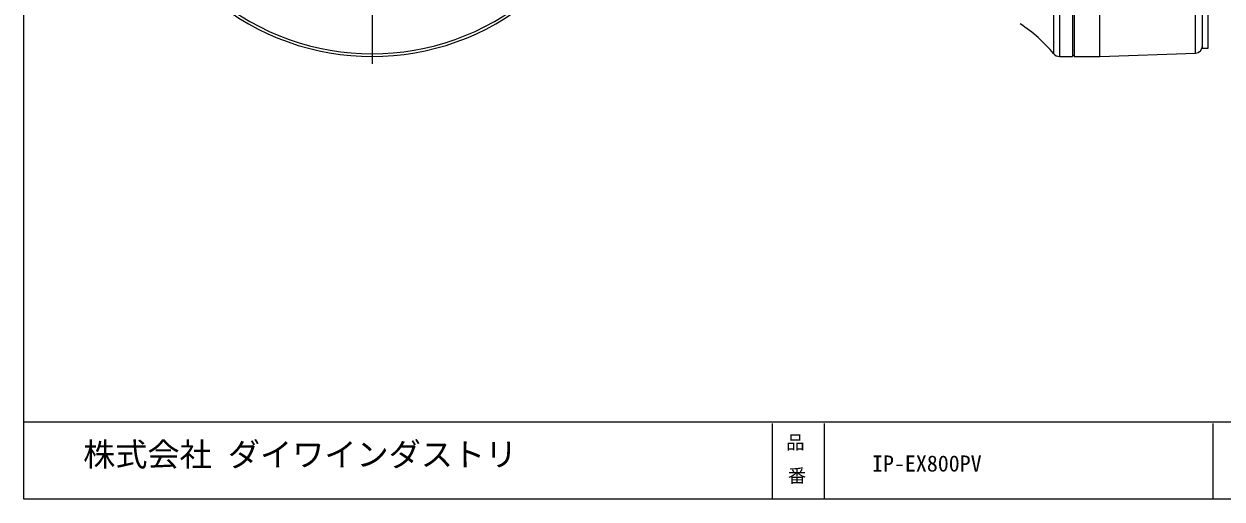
# Model space of a CAD drawing. Units: millimetres on the paper, scale 1:2. Extents: x -142 to 142, y -95 to 95.
# Drawn here: x -141.8 to 21.8, y -94.8 to -30 of the extents above; entities that cross this region are included whole.
import ezdxf
from ezdxf.enums import TextEntityAlignment as Align

# ---------------------------------------------------------------- set-up
doc = ezdxf.new("R2010")
doc.units = ezdxf.units.MM
for name, color, linetype in [('0-0_0', 4, 'Continuous'), ('0-1_外形線', 7, 'Continuous'), ('0-3_枠', 7, 'Continuous'), ('0-5_レイヤー_1_0', 7, 'Continuous')]:
    doc.layers.add(name, color=color, linetype=linetype)
doc.styles.add('ＭＳ ゴシック', font='')
doc.styles.get('ＭＳ ゴシック').set_extended_font_data('MS Gothic')

msp = doc.modelspace()

# ---------------------------------------------------------------- linework, layer by layer
at = {"layer": '0-0_0'}
for p, q in [((1.323, 33.84), (1.323, -34.415)), ((1.573, 33.84), (1.573, -34.415)), ((5.073, -34.415), (5.073, 33.84)), ((-94.27, -2.288), (-94.27, -35.415)), ((18.108, -33.96), (18.108, -3.333)), ((19.073, -33.288), (19.073, -4.413)), ((19.873, -33.288), (19.873, -4.413)), ((-1.22, -34.051), (-1.22, -26.207)), ((-0.447, -26.476), (-0.447, -34.415)), ((1.323, -34.288), (1.573, -34.288)), ((5.073, -34.415), (18.108, -33.96)), ((19.073, -33.288), (19.873, -33.288)), ((-0.447, -34.415), (1.323, -34.415)), ((1.573, -34.415), (5.073, -34.415))]:
    msp.add_line(p, q, dxfattribs=at)
for centre, radius, start, end in [((-94.27, -0.288), 34.128, 230.11827, 309.88173), ((-94.27, -0.288), 33.763, 230.14626, 309.85374), ((-16.665, -46.757), 20, 39.44186, 57.04872), ((-0.447, -33.415), 1, 219.44186, 270), ((18.073, -32.961), 1, 272, 0)]:
    msp.add_arc(centre, radius, start, end, dxfattribs=at)
at = {"layer": '0-3_枠'}
for p, q in [((141.803, -84.358), (-141.803, -84.354)), ((-39.681, -84.522), (-39.681, -94.842)), ((-32.546, -84.522), (-32.546, -94.842)), ((20.51, -84.522), (20.51, -94.842))]:
    msp.add_line(p, q, dxfattribs=at)
msp.add_lwpolyline([(-141.803, 94.842), (141.803, 94.842), (141.803, -94.842), (-141.803, -94.842)], close=True, dxfattribs=at)

# ---------------------------------------------------------------- texts
at = {"layer": '0-1_外形線', "style": 'ＭＳ ゴシック'}
msp.add_text('IP-EX800PV', height=2.199, dxfattribs=at).set_placement((-26.029, -91.746), align=Align.BOTTOM_LEFT)
at = {"layer": '0-3_枠', "style": 'ＭＳ ゴシック'}
for s, p in [('品', (-37.741, -88.569)), ('番', (-37.514, -93.119))]:
    msp.add_text(s, height=1.833, dxfattribs=at).set_placement(p, align=Align.BOTTOM_LEFT)
at = {"layer": '0-5_レイヤー_1_0', "style": 'ＭＳ ゴシック'}
msp.add_text('株式会社 ダイワインダストリ', height=3.219, dxfattribs=at).set_placement((-133.726, -91.326), align=Align.BOTTOM_LEFT)

doc.saveas('drawing.dxf')
